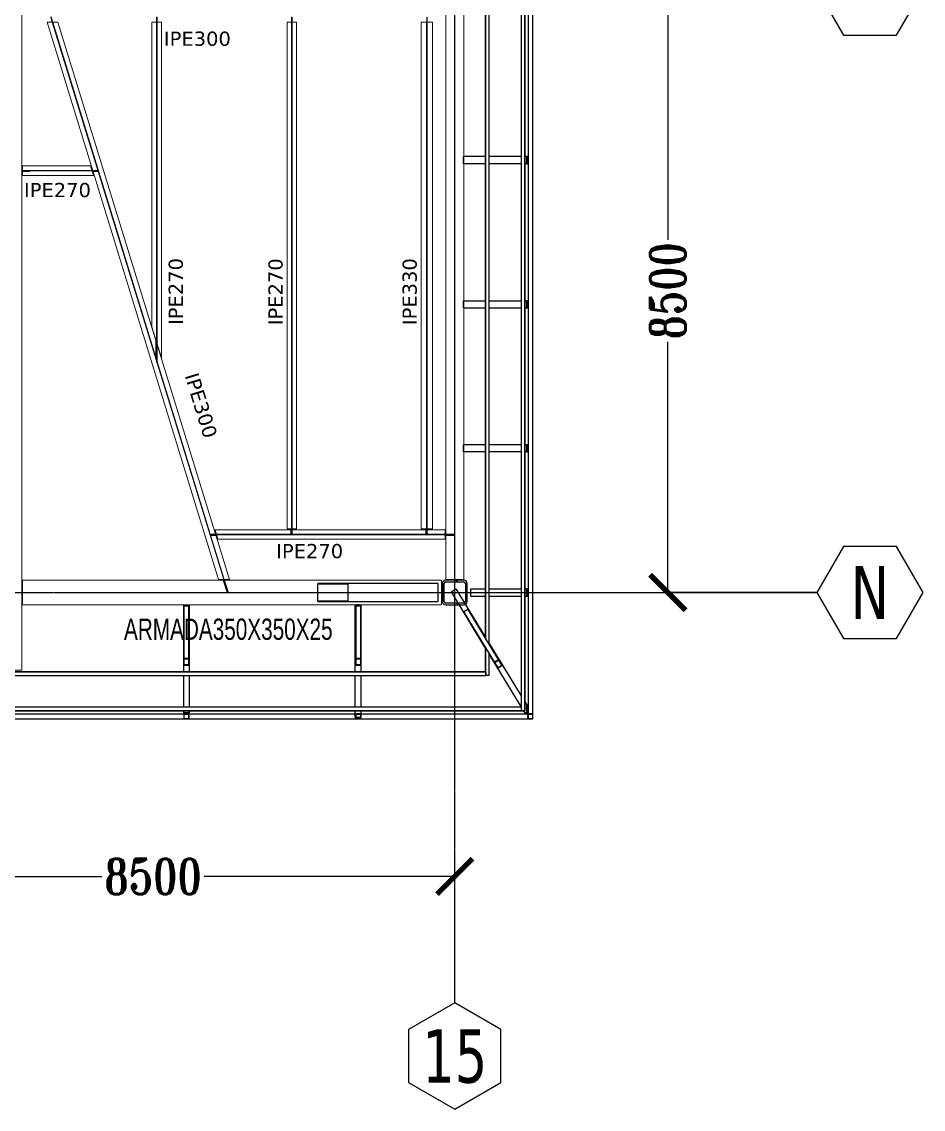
# Model space of a CAD drawing. Header units: millimetres. Extents: x -6598 to 74598, y -11659 to 33736.
# Drawn here: x 61901 to 74598, y -7280 to 8041 of the extents above; entities that cross this region are included whole.
import ezdxf
from ezdxf.enums import TextEntityAlignment as Align

# ---------------------------------------------------------------- set-up
doc = ezdxf.new("R2010")
doc.units = ezdxf.units.MM
doc.header["$LTSCALE"] = 0.95
doc.linetypes.add('DXK_LINE_DOT3', pattern=[5.9187, 2.979, -0.9799, 0.9799, -0.9799])
for name, color, linetype, lineweight in [('0-1', 7, 'Continuous', 5), ('E_B_PLACA-1', 10, 'Continuous', 25), ('E_B_PLACA-2', 254, 'Continuous', 25), ('E_COLUMNAS-1', 254, 'Continuous', 25), ('E_COLUMNAS-2', 1, 'Continuous', 9), ('E_COLUMNAS-3', 1, 'Continuous', 35), ('E_COLUMNAS-4', 1, 'Continuous', 25), ('E_TEXTO', 3, 'Continuous', 9), ('E_VIGAS', 5, 'Continuous', 9), ('E_VIGAS-1', 5, 'Continuous', 25), ('E_VIGAS-2', 10, 'Continuous', 25), ('E_VIGAS-3', 5, 'Continuous', 25), ('HCB-VIGAS', 4, 'Continuous', 15), ('HCB_ALMA', 255, 'Continuous', 5), ('S-COLS-HDLN-1', 52, 'Continuous', 9)]:
    doc.layers.add(name, color=color, linetype=linetype, lineweight=lineweight)
for name, color, linetype in [('COTAS', 8, 'Continuous'), ('HCB-EJES', 1, 'Continuous'), ('HCB-ROTULOS', 2, 'Continuous')]:
    doc.layers.add(name, color=color, linetype=linetype)
doc.styles.add('Arial Narrow', font='', dxfattribs={"width": 0.85, "height": 0.3})
doc.styles.add('ROMANT', font='romant.shx', dxfattribs={"width": 0.8})
doc.styles.add('VERDANA', font='verdana.ttf')
doc.styles.get('Arial Narrow').set_extended_font_data('Arial Narrow')
doc.dimstyles.new('1.125', dxfattribs={"dimscale": 0, "dimtxt": 500, "dimasz": 500, "dimexe": 4, "dimexo": 4, "dimgap": 15, "dimtad": 0, "dimdec": 0, "dimzin": 4, "dimdsep": 46, "dimtxsty": 'ROMANT', "dimblk": 'ARCHTICK', "dimcen": -10, "dimclrd": 256, "dimclrt": 3, "dimadec": 0, "dimazin": 0, "dimtfac": 1, "dimtdec": 0, "dimtix": 1, "dimtmove": 0, "dimatfit": 0, "dimldrblk": 'OBLIQUE', "dimfxl": 0.05, "dimtolj": 1, "dimtzin": 0, "dimarcsym": 0})

# ---------------------------------------------------------------- blocks, each defined once
blk = doc.blocks.new('EST_SFM_VIGA-METALICA-SECCION-C - EST_SFM_VIGA-METALICA-UPN100-1529792-_58_00m_N_E_-NIVEL-15 DOC')
at = {"layer": 'E_VIGAS-2'}
for p, q in [((13.831, 0.032), (-13.129, 0.032)), ((14.268, 0.032), (13.965, 0.032)), ((14.269, 0.032), (14.269, -0.018)), ((-13.047, -0.018), (13.749, -0.018)), ((13.882, -0.018), (14.269, -0.018))]:
    blk.add_line(p, q, dxfattribs=at)
blk = doc.blocks.new('EST_SFM_VIGA-METALICA-SECCION-C - EST_SFM_VIGA-METALICA-UPN100-1530878-_58_00m_N_E_-NIVEL-15 DOC')
at = {"layer": 'E_VIGAS-2'}
for p, q in [((14.54, 0.018), (-14.294, 0.018)), ((14.54, 0.018), (14.54, -0.032)), ((-14.294, -0.032), (14.54, -0.032))]:
    blk.add_line(p, q, dxfattribs=at)
blk = doc.blocks.new('EST_SFM_VIGA-METALICA-SECCION-C - EST_SFM_VIGA-METALICA-UPN160-1529890-_58_00m_N_E_-NIVEL-15 DOC')
at = {"layer": 'E_VIGAS-1'}
for p, q in [((14.442, 0.018), (-14.49, 0.018)), ((14.506, 0.018), (14.5, 0.018)), ((14.506, 0.018), (14.506, 0.013)), ((-14.485, -0.047), (14.437, -0.047)), ((14.438, -0.047), (14.504, -0.047))]:
    blk.add_line(p, q, dxfattribs=at)
blk = doc.blocks.new('EST_SFM_VIGA-METALICA-SECCION-C - EST_SFM_VIGA-METALICA-UPN100-1527742-_58_00m_N_E_-NIVEL-15 DOC')
at = {"layer": 'E_VIGAS-2'}
for p, q in [((34.044, 0.018), (-34.827, 0.018)), ((34.044, 0.018), (34.044, -0.032)), ((-34.827, -0.032), (34.044, -0.032))]:
    blk.add_line(p, q, dxfattribs=at)
blk = doc.blocks.new('EST_SFM_VIGA-METALICA-SECCION-C - EST_SFM_VIGA-METALICA-UPN100-1527772-_58_00m_N_E_-NIVEL-15 DOC')
at = {"layer": 'E_VIGAS-2'}
for p, q in [((34.942, 0.032), (-34.929, 0.032)), ((34.942, 0.032), (34.942, -0.018)), ((-34.929, -0.018), (34.942, -0.018))]:
    blk.add_line(p, q, dxfattribs=at)
blk = doc.blocks.new('EST_SFM_VIGA-METALICA-SECCION-C - EST_SFM_VIGA-METALICA-UPN160-1579051-_58_00m_N_E_-NIVEL-15 DOC')
at = {"layer": 'E_VIGAS-1'}
for p, q in [((30.107, 0.047), (-30.264, 0.047)), ((30.175, 0.047), (30.109, 0.047)), ((32.521, 0.047), (30.176, 0.047)), ((34.951, 0.047), (32.603, 0.047)), ((34.955, 0.047), (34.952, 0.047)), ((34.955, 0.047), (34.955, -0.016)), ((-30.269, -0.018), (30.113, -0.018)), ((30.171, -0.018), (32.533, -0.018)), ((32.591, -0.018), (34.955, -0.018))]:
    blk.add_line(p, q, dxfattribs=at)
blk = doc.blocks.new('EST_SCM_COLUMNA-METALICA-SECCION-CUADRADA - EST_SCM_COLUMNA-TUBULAR-CUADRADA_PTEØ_70x70 e_3mm-1588092-_58_00m_N_E_-NIVEL-15 DOC')
at = {"layer": 'E_COLUMNAS-1'}
for p, q in [((-0.035, 0.029), (-0.035, -0.029)), ((-0.032, -0.029), (-0.032, 0.029)), ((0.029, 0.035), (-0.029, 0.035)), ((-0.029, 0.032), (0.029, 0.032)), ((0.032, 0.029), (0.032, -0.029)), ((0.035, -0.029), (0.035, 0.029)), ((0.029, -0.032), (-0.029, -0.032)), ((-0.029, -0.035), (0.029, -0.035))]:
    blk.add_line(p, q, dxfattribs=at)
for centre, radius, start, end in [((-0.029, 0.029), 0.006, 90, 180), ((-0.029, 0.029), 0.003, 90, 180), ((0.029, 0.029), 0.006, 360, 90), ((0.029, 0.029), 0.003, 0, 90), ((-0.029, -0.029), 0.006, 180, 270), ((-0.029, -0.029), 0.003, 180, 270), ((0.029, -0.029), 0.006, 270, 360), ((0.029, -0.029), 0.003, 270, 360), ((0.029, -0.029), 0.006, 280, 350), ((0.029, -0.029), 0.003, 300, 330)]:
    blk.add_arc(centre, radius, start, end, dxfattribs=at)
blk = doc.blocks.new('EST_SCM_COLUMNA-METALICA-SECCION-CUADRADA - EST_SCM_COLUMNA-TUBULAR-CUADRADA_PTEØ_70x70 e_3mm-V5-_58_00m_N_E_-NIVEL-15 DOC')
at = {"layer": 'E_COLUMNAS-1'}
for p, q in [((-0.035, 0.029), (-0.035, -0.029)), ((-0.032, -0.029), (-0.032, 0.029)), ((0.029, 0.035), (-0.029, 0.035)), ((-0.029, 0.032), (0.029, 0.032)), ((0.032, 0.029), (0.032, -0.029)), ((0.035, -0.029), (0.035, 0.029)), ((0.029, -0.032), (-0.029, -0.032)), ((-0.029, -0.035), (0.029, -0.035))]:
    blk.add_line(p, q, dxfattribs=at)
for centre, radius, start, end in [((-0.029, 0.029), 0.006, 90, 180), ((-0.029, 0.029), 0.003, 90, 180), ((0.029, 0.029), 0.006, 360, 90), ((0.029, 0.029), 0.003, 0, 90), ((-0.029, -0.029), 0.006, 180, 270), ((-0.029, -0.029), 0.006, 190, 270), ((-0.029, -0.029), 0.003, 180, 270), ((-0.029, -0.029), 0.003, 210, 270), ((0.029, -0.029), 0.006, 270, 360), ((0.029, -0.029), 0.003, 270, 360), ((0.029, -0.029), 0.006, 270, 350), ((0.029, -0.029), 0.003, 270, 330)]:
    blk.add_arc(centre, radius, start, end, dxfattribs=at)
blk = doc.blocks.new('EST_SCM_COLUMNA-METALICA-SECCION-CUADRADA - EST_SCM_COLUMNA-TUBULAR-CUADRADA_PTEØ_70x70 e_3mm-V10-_58_00m_N_E_-NIVEL-15 DOC')
at = {"layer": 'E_COLUMNAS-2'}
h = blk.add_hatch(dxfattribs=at)
h.set_pattern_fill('FP_5', color=256, style=0, pattern_type=2)
h.set_pattern_definition([(315, (-7.522, 138.917), (0.15909903, 0.15909903), [])])
h.paths.add_polyline_path([(-0.029, 0.035), (-0.033, 0.033), (-0.035, 0.029), (-0.031, 0.031)])
h.paths.add_polyline_path([(0.029, 0.035), (0.031, 0.031), (0.035, 0.029), (0.033, 0.033)])
h.paths.add_polyline_path([(0.021, 0.035), (-0.029, 0.035), (-0.029, 0.032), (0.029, 0.032), (0.029, 0.035)])
h.paths.add_polyline_path([(0.035, -0.029), (0.031, -0.031), (0.029, -0.035), (0.033, -0.033)])
h.paths.add_polyline_path([(0.035, 0.029), (0.032, 0.029), (0.032, -0.029), (0.035, -0.029)])
h.paths.add_polyline_path([(-0.035, -0.029), (-0.033, -0.033), (-0.029, -0.035), (-0.031, -0.031)])
h.paths.add_polyline_path([(-0.035, 0.029), (-0.035, -0.029), (-0.032, -0.029), (-0.032, 0.029)])
h.paths.add_polyline_path([(0.021, -0.032), (-0.029, -0.032), (-0.029, -0.035), (0.029, -0.035), (0.029, -0.032)])
at = {"layer": 'E_COLUMNAS-1'}
for p, q in [((-0.035, 0.029), (-0.035, -0.029)), ((-0.032, -0.029), (-0.032, 0.029)), ((0.029, 0.035), (-0.029, 0.035)), ((-0.029, 0.032), (0.029, 0.032)), ((0.032, 0.029), (0.032, -0.029)), ((0.035, -0.029), (0.035, 0.029)), ((0.029, -0.032), (-0.029, -0.032)), ((-0.029, -0.035), (0.029, -0.035))]:
    blk.add_line(p, q, dxfattribs=at)
for centre, radius, start, end in [((-0.029, 0.029), 0.006, 90, 180), ((-0.029, 0.029), 0.003, 90, 180), ((0.029, 0.029), 0.006, 360, 90), ((0.029, 0.029), 0.003, 0, 90), ((-0.029, -0.029), 0.006, 180, 270), ((-0.029, -0.029), 0.003, 180, 270), ((0.029, -0.029), 0.006, 270, 360), ((0.029, -0.029), 0.003, 270, 360)]:
    blk.add_arc(centre, radius, start, end, dxfattribs=at)
blk = doc.blocks.new('DCTIB_CNI_EST_MOD-1A-FAC_0001_rvt-1-_58_00m_N_E_-NIVEL-15 DOC')
at = {"layer": 'E_B_PLACA-1'}
for p, q in [((-5.177, 167.83), (-5.177, 138.995)), ((-5.727, 140.014), (-5.727, 166.81)), ((-5.727, 139.545), (-5.727, 139.881)), ((-74.597, 139.545), (-5.727, 139.545)), ((-5.177, 138.995), (-75.147, 138.995))]:
    blk.add_line(p, q, dxfattribs=at)
at = {"layer": 'E_B_PLACA-2'}
for p, q in [((-5.177, 138.995), (-5.177, 167.83)), ((-5.727, 166.81), (-5.727, 140.014)), ((-5.727, 139.881), (-5.727, 139.545)), ((-5.727, 139.545), (-74.597, 139.545)), ((-75.147, 138.995), (-5.177, 138.995))]:
    blk.add_line(p, q, dxfattribs=at)
at = {"layer": 'E_COLUMNAS-1'}
for centre, radius, start, end in [((-9.971, 138.946), 0.006, 90, 170), ((-9.971, 138.946), 0.006, 90, 170), ((-9.971, 138.946), 0.003, 90, 150), ((-9.971, 138.946), 0.003, 90, 150), ((-9.913, 138.946), 0.006, 10, 90), ((-9.913, 138.946), 0.006, 10, 90), ((-9.913, 138.946), 0.003, 30, 90), ((-9.913, 138.946), 0.003, 30, 90), ((-5.128, 138.946), 0.006, 100, 170), ((-5.128, 138.946), 0.006, 100, 170), ((-5.128, 138.946), 0.003, 120, 150), ((-5.128, 138.946), 0.003, 120, 150)]:
    blk.add_arc(centre, radius, start, end, dxfattribs=at)
at = {"layer": 'E_VIGAS-1'}
for p, q in [((-6.037, 146.704), (-6.037, 146.804)), ((-5.727, 146.804), (-6.037, 146.804)), ((-5.227, 146.804), (-5.677, 146.804)), ((-5.149, 146.804), (-5.177, 146.804)), ((-5.149, 146.804), (-5.149, 146.704)), ((-5.149, 146.704), (-5.149, 146.804)), ((-5.149, 146.804), (-5.148, 146.804)), ((-5.148, 146.804), (-5.148, 146.767)), ((-5.129, 146.804), (-5.148, 146.804)), ((-5.727, 146.704), (-6.037, 146.704)), ((-5.227, 146.704), (-5.677, 146.704)), ((-5.149, 146.704), (-5.177, 146.704)), ((-5.148, 146.704), (-5.149, 146.704)), ((-5.148, 146.757), (-5.143, 146.757)), ((-5.143, 146.757), (-5.148, 146.757)), ((-5.148, 146.757), (-5.143, 146.757)), ((-5.143, 146.752), (-5.148, 146.752)), ((-5.143, 146.752), (-5.148, 146.752)), ((-5.148, 146.752), (-5.143, 146.752)), ((-5.148, 146.742), (-5.148, 146.704)), ((-5.148, 146.704), (-5.129, 146.704)), ((-5.143, 146.757), (-5.129, 146.757)), ((-5.129, 146.752), (-5.143, 146.752)), ((-6.038, 144.674), (-6.038, 144.774)), ((-6.038, 144.774), (-5.727, 144.774)), ((-6.038, 144.674), (-5.727, 144.674)), ((-5.677, 144.774), (-5.227, 144.774)), ((-5.677, 144.674), (-5.227, 144.674)), ((-5.177, 144.774), (-5.149, 144.774)), ((-5.177, 144.674), (-5.149, 144.674)), ((-5.149, 144.774), (-5.149, 144.674)), ((-5.149, 144.774), (-5.148, 144.774)), ((-5.149, 144.674), (-5.149, 144.774)), ((-5.148, 144.674), (-5.149, 144.674)), ((-5.129, 144.774), (-5.148, 144.774)), ((-5.148, 144.774), (-5.148, 144.736)), ((-5.148, 144.726), (-5.143, 144.726)), ((-5.143, 144.726), (-5.148, 144.726)), ((-5.148, 144.726), (-5.143, 144.726)), ((-5.143, 144.721), (-5.148, 144.721)), ((-5.143, 144.721), (-5.148, 144.721)), ((-5.148, 144.721), (-5.143, 144.721)), ((-5.148, 144.711), (-5.148, 144.674)), ((-5.148, 144.674), (-5.129, 144.674)), ((-5.143, 144.726), (-5.129, 144.726)), ((-5.129, 144.721), (-5.143, 144.721)), ((-6.037, 142.643), (-6.037, 142.743)), ((-5.727, 142.743), (-6.037, 142.743)), ((-5.227, 142.743), (-5.677, 142.743)), ((-5.149, 142.743), (-5.177, 142.743)), ((-5.149, 142.743), (-5.149, 142.643)), ((-5.149, 142.643), (-5.149, 142.743)), ((-5.149, 142.743), (-5.148, 142.743)), ((-5.148, 142.743), (-5.148, 142.706)), ((-5.129, 142.743), (-5.148, 142.743)), ((-5.148, 142.696), (-5.143, 142.696)), ((-5.143, 142.696), (-5.148, 142.696)), ((-5.148, 142.696), (-5.143, 142.696)), ((-5.143, 142.69), (-5.148, 142.69)), ((-5.143, 142.69), (-5.148, 142.69)), ((-5.148, 142.69), (-5.143, 142.69)), ((-5.148, 142.68), (-5.148, 142.643)), ((-5.143, 142.696), (-5.129, 142.696)), ((-5.129, 142.69), (-5.143, 142.69)), ((-5.727, 142.643), (-6.037, 142.643)), ((-5.227, 142.643), (-5.677, 142.643)), ((-5.149, 142.643), (-5.177, 142.643)), ((-5.148, 142.643), (-5.149, 142.643)), ((-5.148, 142.643), (-5.129, 142.643)), ((-6.215, 140.67), (-6.145, 140.712)), ((-6.215, 140.67), (-5.727, 139.869)), ((-6.145, 140.712), (-5.727, 140.027)), ((-5.934, 140.612), (-5.934, 140.712)), ((-5.934, 140.712), (-5.727, 140.712)), ((-5.677, 140.712), (-5.227, 140.712)), ((-5.177, 140.712), (-5.149, 140.712)), ((-5.149, 140.712), (-5.149, 140.612)), ((-5.149, 140.712), (-5.148, 140.712)), ((-5.149, 140.612), (-5.149, 140.712)), ((-5.129, 140.712), (-5.148, 140.712)), ((-5.148, 140.712), (-5.148, 140.675)), ((-5.148, 140.665), (-5.143, 140.665)), ((-5.143, 140.665), (-5.148, 140.665)), ((-5.148, 140.665), (-5.143, 140.665)), ((-5.143, 140.66), (-5.148, 140.66)), ((-5.143, 140.66), (-5.148, 140.66)), ((-5.148, 140.66), (-5.143, 140.66)), ((-5.143, 140.665), (-5.129, 140.665)), ((-5.129, 140.66), (-5.143, 140.66)), ((-5.934, 140.612), (-5.727, 140.612)), ((-5.677, 140.612), (-5.227, 140.612)), ((-5.177, 140.612), (-5.149, 140.612)), ((-5.148, 140.612), (-5.149, 140.612)), ((-5.148, 140.65), (-5.148, 140.612)), ((-5.148, 140.612), (-5.129, 140.612)), ((-9.983, 140.487), (-9.901, 140.487)), ((-9.983, 140.487), (-9.983, 139.545)), ((-9.977, 140.468), (-9.977, 139.727)), ((-9.91, 140.472), (-9.974, 140.472)), ((-9.907, 139.727), (-9.907, 140.468)), ((-9.901, 140.487), (-9.901, 139.545)), ((-7.563, 140.488), (-7.535, 140.488)), ((-7.563, 140.487), (-7.481, 140.487)), ((-7.563, 139.545), (-7.563, 140.487)), ((-7.557, 140.464), (-7.557, 139.727)), ((-7.49, 140.468), (-7.554, 140.468)), ((-7.525, 140.488), (-7.525, 140.487)), ((-7.519, 140.488), (-7.525, 140.488)), ((-7.52, 140.487), (-7.52, 140.488)), ((-7.509, 140.488), (-7.481, 140.488)), ((-7.487, 139.727), (-7.487, 140.464)), ((-7.481, 139.545), (-7.481, 140.487)), ((-6.034, 140.384), (-5.602, 139.675)), ((-5.979, 140.423), (-6.033, 140.389)), ((-5.542, 139.711), (-5.974, 140.421)), ((-5.677, 139.944), (-5.227, 139.206)), ((-5.677, 139.787), (-5.227, 139.048)), ((-9.977, 139.727), (-9.977, 139.645)), ((-9.976, 139.731), (-9.976, 139.727)), ((-9.976, 139.645), (-9.976, 139.727)), ((-9.976, 139.652), (-9.976, 139.645)), ((-9.91, 139.731), (-9.974, 139.731)), ((-9.974, 139.729), (-9.91, 139.729)), ((-9.91, 139.643), (-9.974, 139.643)), ((-9.974, 139.641), (-9.91, 139.641)), ((-9.909, 139.727), (-9.909, 139.731)), ((-9.909, 139.727), (-9.909, 139.645)), ((-9.909, 139.645), (-9.909, 139.652)), ((-9.907, 139.645), (-9.907, 139.727)), ((-7.557, 139.727), (-7.557, 139.645)), ((-7.556, 139.731), (-7.556, 139.727)), ((-7.556, 139.645), (-7.556, 139.727)), ((-7.556, 139.652), (-7.556, 139.645)), ((-7.49, 139.731), (-7.554, 139.731)), ((-7.554, 139.729), (-7.49, 139.729)), ((-7.49, 139.643), (-7.554, 139.643)), ((-7.554, 139.641), (-7.49, 139.641)), ((-7.489, 139.727), (-7.489, 139.731)), ((-7.489, 139.727), (-7.489, 139.645)), ((-7.489, 139.645), (-7.489, 139.652)), ((-7.487, 139.645), (-7.487, 139.727)), ((-5.602, 139.679), (-5.6, 139.676)), ((-5.602, 139.675), (-5.556, 139.601)), ((-5.547, 139.713), (-5.601, 139.68)), ((-5.6, 139.678), (-5.545, 139.712)), ((-5.555, 139.602), (-5.6, 139.676)), ((-5.56, 139.609), (-5.555, 139.602)), ((-5.498, 139.634), (-5.553, 139.601)), ((-5.552, 139.599), (-5.497, 139.632)), ((-5.543, 139.711), (-5.545, 139.714)), ((-5.543, 139.711), (-5.498, 139.637)), ((-5.497, 139.637), (-5.542, 139.711)), ((-5.498, 139.637), (-5.502, 139.644)), ((-9.983, 139.495), (-9.983, 139.045)), ((-9.901, 139.495), (-9.901, 139.045)), ((-7.563, 139.045), (-7.563, 139.495)), ((-7.481, 139.045), (-7.481, 139.495)), ((-5.177, 139.124), (-5.149, 139.078)), ((-9.983, 138.995), (-9.983, 138.967)), ((-9.901, 138.995), (-9.901, 138.967)), ((-7.563, 138.9), (-7.563, 138.995)), ((-7.481, 138.9), (-7.481, 138.995)), ((-5.194, 138.995), (-5.177, 138.967)), ((-5.149, 138.967), (-5.149, 139.078)), ((-5.148, 139.076), (-5.148, 139.023)), ((-5.129, 139.033), (-5.148, 139.065)), ((-5.148, 138.972), (-5.148, 138.966)), ((-5.148, 138.966), (-5.148, 138.972)), ((-5.146, 138.999), (-5.143, 138.994)), ((-5.143, 138.984), (-5.146, 138.99)), ((-9.901, 138.967), (-9.983, 138.967)), ((-9.983, 138.967), (-9.901, 138.967)), ((-9.983, 138.966), (-9.983, 138.967)), ((-9.955, 138.966), (-9.983, 138.966)), ((-9.945, 138.961), (-9.945, 138.966)), ((-9.945, 138.952), (-9.945, 138.961)), ((-9.945, 138.947), (-9.945, 138.949)), ((-9.94, 138.966), (-9.94, 138.961)), ((-9.94, 138.961), (-9.94, 138.952)), ((-9.94, 138.949), (-9.94, 138.947)), ((-9.901, 138.966), (-9.929, 138.966)), ((-9.901, 138.967), (-9.901, 138.966)), ((-7.557, 138.9), (-7.563, 138.9)), ((-7.49, 138.9), (-7.554, 138.9)), ((-7.481, 138.9), (-7.487, 138.9)), ((-5.149, 138.967), (-5.177, 138.967)), ((-5.177, 138.967), (-5.149, 138.967)), ((-5.148, 138.966), (-5.177, 138.966)), ((-5.17, 138.966), (-5.158, 138.947)), ((-5.153, 138.95), (-5.153, 138.952)), ((-5.152, 138.955), (-5.151, 138.957)), ((-5.15, 138.959), (-5.149, 138.961))]:
    blk.add_line(p, q, dxfattribs=at)
at = {"layer": 'E_VIGAS-1', "flags": 128}
for points in [[(-9.974, 140.472), (-9.975, 140.471), (-9.975, 140.471), (-9.976, 140.471), (-9.976, 140.47), (-9.977, 140.469), (-9.977, 140.469), (-9.977, 140.468)], [(-9.907, 140.468), (-9.907, 140.469), (-9.907, 140.469), (-9.908, 140.47), (-9.908, 140.471), (-9.909, 140.471), (-9.909, 140.471), (-9.91, 140.472)], [(-7.554, 140.468), (-7.555, 140.467), (-7.555, 140.467), (-7.556, 140.467), (-7.556, 140.466), (-7.557, 140.465), (-7.557, 140.465), (-7.557, 140.464)], [(-7.487, 140.464), (-7.487, 140.465), (-7.487, 140.465), (-7.488, 140.466), (-7.488, 140.467), (-7.489, 140.467), (-7.489, 140.467), (-7.49, 140.468)], [(-6.034, 140.384), (-6.034, 140.385), (-6.034, 140.386), (-6.034, 140.387), (-6.034, 140.388), (-6.034, 140.388), (-6.034, 140.389), (-6.033, 140.389)], [(-5.979, 140.423), (-5.978, 140.423), (-5.977, 140.423), (-5.977, 140.423), (-5.976, 140.423), (-5.975, 140.422), (-5.974, 140.422), (-5.974, 140.421)], [(-9.974, 139.731), (-9.975, 139.731), (-9.975, 139.731), (-9.976, 139.73), (-9.976, 139.73), (-9.977, 139.729), (-9.977, 139.728), (-9.977, 139.727)], [(-9.977, 139.645), (-9.977, 139.644), (-9.977, 139.643), (-9.976, 139.642), (-9.976, 139.641), (-9.975, 139.641), (-9.975, 139.641), (-9.974, 139.641)], [(-9.976, 139.727), (-9.976, 139.728), (-9.975, 139.728), (-9.975, 139.728), (-9.975, 139.729), (-9.975, 139.729), (-9.974, 139.729), (-9.974, 139.729)], [(-9.974, 139.643), (-9.974, 139.643), (-9.975, 139.643), (-9.975, 139.643), (-9.975, 139.643), (-9.975, 139.644), (-9.976, 139.644), (-9.976, 139.645)], [(-9.907, 139.727), (-9.907, 139.728), (-9.907, 139.729), (-9.908, 139.73), (-9.908, 139.73), (-9.909, 139.731), (-9.909, 139.731), (-9.91, 139.731)], [(-9.91, 139.729), (-9.91, 139.729), (-9.909, 139.729), (-9.909, 139.729), (-9.909, 139.728), (-9.909, 139.728), (-9.909, 139.728), (-9.909, 139.727)], [(-9.91, 139.641), (-9.909, 139.641), (-9.909, 139.641), (-9.908, 139.641), (-9.908, 139.642), (-9.907, 139.643), (-9.907, 139.644), (-9.907, 139.645)], [(-9.909, 139.645), (-9.909, 139.644), (-9.909, 139.644), (-9.909, 139.643), (-9.909, 139.643), (-9.909, 139.643), (-9.91, 139.643), (-9.91, 139.643)], [(-7.554, 139.731), (-7.555, 139.731), (-7.555, 139.731), (-7.556, 139.73), (-7.556, 139.73), (-7.557, 139.729), (-7.557, 139.728), (-7.557, 139.727)], [(-7.557, 139.645), (-7.557, 139.644), (-7.557, 139.643), (-7.556, 139.642), (-7.556, 139.641), (-7.555, 139.641), (-7.555, 139.641), (-7.554, 139.641)], [(-7.556, 139.727), (-7.556, 139.728), (-7.555, 139.728), (-7.555, 139.728), (-7.555, 139.729), (-7.555, 139.729), (-7.554, 139.729), (-7.554, 139.729)], [(-7.554, 139.643), (-7.554, 139.643), (-7.555, 139.643), (-7.555, 139.643), (-7.555, 139.643), (-7.555, 139.644), (-7.556, 139.644), (-7.556, 139.645)], [(-7.487, 139.727), (-7.487, 139.728), (-7.487, 139.729), (-7.488, 139.73), (-7.488, 139.73), (-7.489, 139.731), (-7.489, 139.731), (-7.49, 139.731)], [(-7.49, 139.729), (-7.49, 139.729), (-7.489, 139.729), (-7.489, 139.729), (-7.489, 139.728), (-7.489, 139.728), (-7.489, 139.728), (-7.489, 139.727)], [(-7.49, 139.641), (-7.489, 139.641), (-7.489, 139.641), (-7.488, 139.641), (-7.488, 139.642), (-7.487, 139.643), (-7.487, 139.644), (-7.487, 139.645)], [(-7.489, 139.645), (-7.489, 139.644), (-7.489, 139.644), (-7.489, 139.643), (-7.489, 139.643), (-7.489, 139.643), (-7.49, 139.643), (-7.49, 139.643)], [(-5.601, 139.68), (-5.602, 139.68), (-5.602, 139.679), (-5.602, 139.678), (-5.602, 139.678), (-5.602, 139.677), (-5.602, 139.676), (-5.602, 139.675)], [(-5.6, 139.676), (-5.601, 139.676), (-5.601, 139.677), (-5.601, 139.677), (-5.601, 139.678), (-5.601, 139.678), (-5.6, 139.678), (-5.6, 139.678)], [(-5.556, 139.601), (-5.556, 139.6), (-5.555, 139.6), (-5.555, 139.599), (-5.554, 139.599), (-5.553, 139.599), (-5.552, 139.599), (-5.552, 139.599)], [(-5.553, 139.601), (-5.553, 139.601), (-5.553, 139.601), (-5.554, 139.601), (-5.554, 139.601), (-5.554, 139.601), (-5.555, 139.601), (-5.555, 139.601), (-5.555, 139.602)], [(-5.542, 139.711), (-5.542, 139.712), (-5.543, 139.713), (-5.544, 139.713), (-5.544, 139.714), (-5.545, 139.714), (-5.546, 139.714), (-5.547, 139.713)], [(-5.545, 139.712), (-5.545, 139.712), (-5.545, 139.712), (-5.544, 139.712), (-5.544, 139.712), (-5.544, 139.711), (-5.543, 139.711), (-5.543, 139.711)], [(-5.498, 139.637), (-5.498, 139.636), (-5.498, 139.636), (-5.498, 139.635), (-5.498, 139.635), (-5.498, 139.635), (-5.498, 139.634), (-5.498, 139.634)], [(-5.497, 139.632), (-5.497, 139.633), (-5.496, 139.633), (-5.496, 139.634), (-5.496, 139.635), (-5.496, 139.636), (-5.496, 139.636), (-5.497, 139.637)], [(-5.154, 138.947), (-5.153, 138.951), (-5.152, 138.956), (-5.149, 138.96), (-5.146, 138.964), (-5.142, 138.968), (-5.138, 138.97), (-5.136, 138.97)], [(-5.149, 139.078), (-5.149, 139.077), (-5.148, 139.076)], [(-5.143, 138.994), (-5.138, 138.987), (-5.133, 138.978), (-5.129, 138.971)], [(-5.129, 138.961), (-5.133, 138.968), (-5.138, 138.977), (-5.143, 138.984)], [(-5.177, 138.966), (-5.177, 138.967), (-5.177, 138.967)]]:
    blk.add_lwpolyline(points, dxfattribs=at)
at = {"layer": 'E_VIGAS-1'}
for centre, start_param, end_param in [((-7.535, 140.488), 0, 1.570796), ((-7.535, 140.487), 4.974188, 5.497787), ((-7.535, 140.487), 5.759587, 6.283185), ((-7.509, 140.488), 1.570796, 3.141593), ((-7.509, 140.487), 3.141593, 3.665191), ((-7.509, 140.487), 3.926991, 4.45059)]:
    blk.add_ellipse(centre, major_axis=(0.0107, 0), ratio=0.003149, start_param=start_param, end_param=end_param, dxfattribs=at)
for points, knots in [([(-5.148, 146.767), (-5.148, 146.766), (-5.148, 146.765), (-5.147, 146.762), (-5.147, 146.76), (-5.146, 146.759), (-5.145, 146.757), (-5.143, 146.757), (-5.143, 146.757)], [0, 0, 0, 0, 0.142857, 0.285714, 0.428571, 0.571429, 0.785714, 1, 1, 1, 1]), ([(-5.143, 146.752), (-5.143, 146.752), (-5.144, 146.751), (-5.145, 146.751), (-5.146, 146.75), (-5.147, 146.748), (-5.147, 146.747), (-5.147, 146.746), (-5.148, 146.744), (-5.148, 146.743), (-5.148, 146.742)], [0, 0, 0, 0, 0.142857, 0.285714, 0.428571, 0.571429, 0.678571, 0.732143, 0.785714, 1, 1, 1, 1]), ([(-5.148, 144.736), (-5.148, 144.735), (-5.148, 144.734), (-5.147, 144.732), (-5.147, 144.73), (-5.146, 144.728), (-5.145, 144.727), (-5.143, 144.726), (-5.143, 144.726)], [0, 0, 0, 0, 0.142857, 0.285714, 0.428571, 0.571429, 0.785714, 1, 1, 1, 1]), ([(-5.143, 144.721), (-5.143, 144.721), (-5.144, 144.721), (-5.145, 144.72), (-5.146, 144.719), (-5.147, 144.718), (-5.147, 144.716), (-5.147, 144.715), (-5.148, 144.714), (-5.148, 144.712), (-5.148, 144.711)], [0, 0, 0, 0, 0.142857, 0.285714, 0.428571, 0.571429, 0.678571, 0.732143, 0.785714, 1, 1, 1, 1]), ([(-5.148, 142.706), (-5.148, 142.705), (-5.148, 142.703), (-5.147, 142.701), (-5.147, 142.699), (-5.146, 142.697), (-5.145, 142.696), (-5.143, 142.696), (-5.143, 142.696)], [0, 0, 0, 0, 0.142857, 0.285714, 0.428571, 0.571429, 0.785714, 1, 1, 1, 1]), ([(-5.143, 142.69), (-5.143, 142.69), (-5.144, 142.69), (-5.145, 142.69), (-5.146, 142.688), (-5.147, 142.687), (-5.147, 142.686), (-5.147, 142.685), (-5.148, 142.683), (-5.148, 142.682), (-5.148, 142.68)], [0, 0, 0, 0, 0.142857, 0.285714, 0.428571, 0.571429, 0.678571, 0.732143, 0.785714, 1, 1, 1, 1]), ([(-5.148, 140.675), (-5.148, 140.674), (-5.148, 140.673), (-5.147, 140.67), (-5.147, 140.669), (-5.146, 140.667), (-5.145, 140.665), (-5.143, 140.665), (-5.143, 140.665)], [0, 0, 0, 0, 0.142857, 0.285714, 0.428571, 0.571429, 0.785714, 1, 1, 1, 1]), ([(-5.143, 140.66), (-5.143, 140.66), (-5.144, 140.66), (-5.145, 140.659), (-5.146, 140.658), (-5.147, 140.656), (-5.147, 140.655), (-5.147, 140.654), (-5.148, 140.652), (-5.148, 140.651), (-5.148, 140.65)], [0, 0, 0, 0, 0.142857, 0.285714, 0.428571, 0.571429, 0.678571, 0.732143, 0.785714, 1, 1, 1, 1]), ([(-5.148, 139.023), (-5.148, 139.021), (-5.148, 139.018), (-5.148, 139.014), (-5.147, 139.009), (-5.147, 139.004), (-5.145, 138.998), (-5.143, 138.995), (-5.143, 138.994)], [0, 0, 0, 0, 0.142857, 0.285714, 0.428571, 0.571429, 0.857143, 1, 1, 1, 1]), ([(-5.143, 138.984), (-5.143, 138.985), (-5.144, 138.986), (-5.144, 138.986), (-5.145, 138.987), (-5.145, 138.987), (-5.145, 138.987), (-5.146, 138.987), (-5.146, 138.987), (-5.146, 138.987), (-5.146, 138.986), (-5.147, 138.986), (-5.147, 138.985), (-5.147, 138.985), (-5.147, 138.985), (-5.147, 138.985), (-5.147, 138.985), (-5.147, 138.984), (-5.147, 138.984), (-5.147, 138.983), (-5.147, 138.982), (-5.147, 138.982), (-5.147, 138.982), (-5.147, 138.982), (-5.148, 138.982), (-5.148, 138.981), (-5.148, 138.98), (-5.148, 138.98), (-5.148, 138.979), (-5.148, 138.978), (-5.148, 138.977), (-5.148, 138.975), (-5.148, 138.973), (-5.148, 138.972)], [0, 0, 0, 0, 0.071429, 0.142857, 0.160714, 0.178571, 0.214286, 0.25, 0.285714, 0.321429, 0.357143, 0.392857, 0.410714, 0.419643, 0.428571, 0.4375, 0.446429, 0.464286, 0.5, 0.535714, 0.553571, 0.5625, 0.571429, 0.580357, 0.589286, 0.607143, 0.642857, 0.678571, 0.714286, 0.75, 0.785714, 0.857143, 1, 1, 1, 1]), ([(-5.148, 138.972), (-5.148, 138.973), (-5.148, 138.975), (-5.148, 138.977), (-5.148, 138.978), (-5.148, 138.979), (-5.148, 138.98), (-5.148, 138.98), (-5.148, 138.981), (-5.148, 138.982), (-5.147, 138.982), (-5.147, 138.982), (-5.147, 138.982)], [0, 0, 0, 0, 0.1428571, 0.2142857, 0.25, 0.2857143, 0.3214286, 0.3571429, 0.3928571, 0.4107143, 0.4196429, 0.4285714, 0.4285714, 0.4285714, 0.4285714]), ([(-5.146, 138.987), (-5.146, 138.987), (-5.146, 138.987), (-5.145, 138.987), (-5.145, 138.987), (-5.145, 138.987), (-5.144, 138.986), (-5.144, 138.986), (-5.143, 138.985), (-5.143, 138.984)], [0.7142857, 0.7142857, 0.7142857, 0.7142857, 0.75, 0.7857143, 0.8214286, 0.8392857, 0.8571429, 0.9285714, 1, 1, 1, 1]), ([(-9.945, 138.961), (-9.945, 138.962), (-9.945, 138.963), (-9.947, 138.965), (-9.948, 138.965), (-9.95, 138.966), (-9.951, 138.966), (-9.952, 138.966), (-9.954, 138.966), (-9.955, 138.966)], [0, 0, 0, 0, 0.285714, 0.428571, 0.571429, 0.678571, 0.732143, 0.785714, 1, 1, 1, 1]), ([(-9.955, 138.966), (-9.954, 138.966), (-9.953, 138.966), (-9.95, 138.966), (-9.948, 138.965), (-9.946, 138.964), (-9.945, 138.963), (-9.945, 138.962), (-9.945, 138.961)], [0, 0, 0, 0, 0.142857, 0.285714, 0.428571, 0.571429, 0.785714, 1, 1, 1, 1]), ([(-9.94, 138.961), (-9.94, 138.962), (-9.939, 138.963), (-9.938, 138.965), (-9.936, 138.965), (-9.935, 138.966), (-9.934, 138.966), (-9.932, 138.966), (-9.93, 138.966), (-9.929, 138.966)], [0, 0, 0, 0, 0.285714, 0.428571, 0.571429, 0.678571, 0.732143, 0.785714, 1, 1, 1, 1]), ([(-9.929, 138.966), (-9.93, 138.966), (-9.931, 138.966), (-9.934, 138.966), (-9.936, 138.965), (-9.938, 138.964), (-9.939, 138.963), (-9.94, 138.962), (-9.94, 138.961)], [0, 0, 0, 0, 0.142857, 0.285714, 0.428571, 0.571429, 0.785714, 1, 1, 1, 1])]:
    blk.add_open_spline(points, degree=3, knots=knots, dxfattribs=at)
for points in [[(-5.147, 139.009), (-5.147, 139.012), (-5.148, 139.016), (-5.148, 139.021), (-5.148, 139.023)], [(-5.143, 138.994), (-5.144, 138.996), (-5.145, 138.999), (-5.146, 139.001)], [(-5.149, 138.967), (-5.149, 138.967), (-5.149, 138.967), (-5.148, 138.966), (-5.148, 138.966)]]:
    blk.add_open_spline(points, degree=3, dxfattribs=at)
at = {"layer": 'E_COLUMNAS-1', "rotation": 180}
for name, p in [('EST_SCM_COLUMNA-METALICA-SECCION-CUADRADA - EST_SCM_COLUMNA-TUBULAR-CUADRADA_PTEØ_70x70 e_3mm-V5-_58_00m_N_E_-NIVEL-15 DOC', (-9.942, 138.917)), ('EST_SCM_COLUMNA-METALICA-SECCION-CUADRADA - EST_SCM_COLUMNA-TUBULAR-CUADRADA_PTEØ_70x70 e_3mm-V10-_58_00m_N_E_-NIVEL-15 DOC', (-7.522, 138.917)), ('EST_SCM_COLUMNA-METALICA-SECCION-CUADRADA - EST_SCM_COLUMNA-TUBULAR-CUADRADA_PTEØ_70x70 e_3mm-1588092-_58_00m_N_E_-NIVEL-15 DOC', (-5.099, 138.917))]:
    blk.add_blockref(name, p, dxfattribs=at)
at = {"layer": 'E_VIGAS-1'}
for name, p, rotation in [('EST_SFM_VIGA-METALICA-SECCION-C - EST_SFM_VIGA-METALICA-UPN100-1530878-_58_00m_N_E_-NIVEL-15 DOC', (-5.195, 153.535), 270), ('EST_SFM_VIGA-METALICA-SECCION-C - EST_SFM_VIGA-METALICA-UPN160-1529890-_58_00m_N_E_-NIVEL-15 DOC', (-5.082, 153.388), 269.9999999999999), ('EST_SFM_VIGA-METALICA-SECCION-C - EST_SFM_VIGA-METALICA-UPN100-1529792-_58_00m_N_E_-NIVEL-15 DOC', (-5.709, 153.763), 270.0000000000001)]:
    blk.add_blockref(name, p, dxfattribs=dict(at, rotation=rotation))
for name, p in [('EST_SFM_VIGA-METALICA-SECCION-C - EST_SFM_VIGA-METALICA-UPN100-1527742-_58_00m_N_E_-NIVEL-15 DOC', (-39.77, 139.527)), ('EST_SFM_VIGA-METALICA-SECCION-C - EST_SFM_VIGA-METALICA-UPN100-1527772-_58_00m_N_E_-NIVEL-15 DOC', (-40.169, 139.013)), ('EST_SFM_VIGA-METALICA-SECCION-C - EST_SFM_VIGA-METALICA-UPN160-1579051-_58_00m_N_E_-NIVEL-15 DOC', (-40.084, 138.9))]:
    blk.add_blockref(name, p, dxfattribs=at)
blk = doc.blocks.new('EST_SCM_COLUMNA-METALICA-SECCION-CUADRADA - EST_SCM_COLUMNA-TUBULAR-CUADRADA_ARMADA_350X350X25-2301505-_58_00m_N_E_-NIVEL-15 DOC')
at = {"layer": 'S-COLS-HDLN-1'}
h = blk.add_hatch(dxfattribs=at)
h.set_pattern_fill('FP_7', color=256, style=0, pattern_type=2)
h.set_pattern_definition([(135, (6.162, -140.662), (-0.15909903, -0.15909903), [])])
h.paths.add_polyline_path([(-0.125, -0.175), (0.125, -0.175), (0.144, -0.171), (0.16, -0.16), (0.171, -0.144), (0.175, -0.125), (0.175, 0.125), (0.171, 0.144), (0.16, 0.16), (0.144, 0.171), (0.125, 0.175), (-0.125, 0.175), (-0.144, 0.171), (-0.16, 0.16), (-0.171, 0.144), (-0.175, 0.125), (-0.175, -0.125), (-0.171, -0.144), (-0.16, -0.16), (-0.144, -0.171)])
h.paths.add_polyline_path([(0.035, -0.15), (-0.125, -0.15), (-0.138, -0.147), (-0.147, -0.138), (-0.15, -0.125), (-0.15, 0.125), (-0.147, 0.137), (-0.138, 0.147), (-0.125, 0.15), (0.125, 0.15), (0.137, 0.147), (0.147, 0.137), (0.15, 0.125), (0.15, -0.125), (0.146, -0.138), (0.137, -0.147), (0.125, -0.15)])
at = {"layer": 'E_COLUMNAS-4'}
for p, q in [((0.125, 0.175), (-0.125, 0.175)), ((-0.175, 0.125), (-0.175, -0.125)), ((-0.15, -0.125), (-0.15, 0.125)), ((-0.125, 0.15), (0.125, 0.15)), ((0.15, 0.125), (0.15, -0.125)), ((0.175, -0.125), (0.175, 0.125)), ((0.125, -0.15), (-0.125, -0.15)), ((-0.125, -0.175), (0.125, -0.175))]:
    blk.add_line(p, q, dxfattribs=at)
for centre, radius, start, end in [((-0.125, 0.125), 0.05, 90, 180), ((0.125, 0.125), 0.05, 360, 90), ((-0.125, 0.125), 0.025, 90, 180), ((0.125, 0.125), 0.025, 0, 90), ((-0.125, -0.125), 0.05, 180, 270), ((-0.125, -0.125), 0.025, 180, 270), ((0.125, -0.125), 0.025, 270, 0), ((0.125, -0.125), 0.05, 270, 360)]:
    blk.add_arc(centre, radius, start, end, dxfattribs=at)
blk = doc.blocks.new('_ArchTick')
at = {"color": 0, "linetype": 'ByBlock', "const_width": 0.15}
blk.add_lwpolyline([(-0.5, -0.5), (0.5, 0.5)], dxfattribs=at)
blk = doc.blocks.new('*D61')
at = {"layer": 'COTAS', "color": 0, "lineweight": -2, "transparency": 16777216}
for p, q in [((73094, 8500), (70996, 8500)), ((73094, 0), (70996, 0))]:
    blk.add_line(p, q, dxfattribs=at)
at = {"layer": 'COTAS', "lineweight": -2, "transparency": 16777216}
for p, q in [((71000, 8500), (71000, 4970)), ((71000, 0), (71000, 3530))]:
    blk.add_line(p, q, dxfattribs=at)
at = {"layer": 'Defpoints', "color": 0, "transparency": 16777216}
for p in [(71000, 8500), (73098, 8500), (73098, 0)]:
    blk.add_point(p, dxfattribs=at)
at = {"layer": 'COTAS', "lineweight": -2, "transparency": 16777216, "xscale": 500, "yscale": 500, "zscale": 500}
for p, rotation in [((71000, 8500), 90), ((71000, 0), 270)]:
    blk.add_blockref('_ArchTick', p, dxfattribs=dict(at, rotation=rotation))
at = {"layer": 'COTAS', "color": 3, "transparency": 16777216, "insert": (71000, 4250), "char_height": 500, "attachment_point": 5, "rotation": 90, "style": 'ROMANT'}
blk.add_mtext('\\A1;8500', dxfattribs=at)
blk = doc.blocks.new('_Oblique')
at = {"color": 0, "linetype": 'ByBlock', "lineweight": -2}
blk.add_line((-0.5, -0.5), (0.5, 0.5), dxfattribs=at)
blk = doc.blocks.new('*D65')
at = {"layer": 'COTAS', "color": 0, "lineweight": -2, "transparency": 16777216}
for p, q in [((59500, -5776), (59500, -3996)), ((68000, -5776), (68000, -3996))]:
    blk.add_line(p, q, dxfattribs=at)
at = {"layer": 'COTAS', "lineweight": -2, "transparency": 16777216}
for p, q in [((59500, -4000), (63030, -4000)), ((68000, -4000), (64470, -4000))]:
    blk.add_line(p, q, dxfattribs=at)
at = {"layer": 'Defpoints', "color": 0, "transparency": 16777216}
for p in [(68000, -4000), (59500, -5780), (68000, -5780)]:
    blk.add_point(p, dxfattribs=at)
at = {"layer": 'COTAS', "lineweight": -2, "transparency": 16777216, "xscale": 500, "yscale": 500, "zscale": 500, "rotation": 180}
blk.add_blockref('_ArchTick', (59500, -4000), dxfattribs=at)
at = {"layer": 'COTAS', "lineweight": -2, "transparency": 16777216, "xscale": 500, "yscale": 500, "zscale": 500}
blk.add_blockref('_ArchTick', (68000, -4000), dxfattribs=at)
at = {"layer": 'COTAS', "color": 3, "transparency": 16777216, "insert": (63750, -4000), "char_height": 500, "attachment_point": 5, "style": 'ROMANT'}
blk.add_mtext('\\A1;8500', dxfattribs=at)

msp = doc.modelspace()

# ---------------------------------------------------------------- hatches: boundary and pattern name
at = {"layer": 'E_VIGAS'}
h = msp.add_hatch(dxfattribs=at)
h.set_pattern_fill('FP_2', color=256, scale=1000, style=0, pattern_type=2)
h.set_pattern_definition([(45, (74162.1, -140662.37), (-376.888, 376.888), []), (45, (74162.1, -140091.37), (-376.888, 376.888), [])])
h.paths.add_polyline_path([(66194.1, -124.9), (66492.4, -124.9), (66492.4, -122.9), (66074.6, -122.9), (66074.6, -124.9)])
h.paths.add_polyline_path([(66067.7, -120.9), (66071.2, -120.9), (66071.2, 121.1), (66067.7, 121.1)])
h.paths.add_polyline_path([(66499.3, -120.9), (66499.3, 121.1), (66495.9, 121.1), (66495.9, -120.9)])
h.paths.add_polyline_path([(66477.2, 123.1), (66492.4, 123.1), (66492.4, 125.1), (66074.6, 125.1), (66074.6, 123.1), (66194.1, 123.1)])

# ---------------------------------------------------------------- linework, layer by layer
at = {"layer": 'E_VIGAS', "color": 30, "true_color": 0xf26722}
msp.add_lwpolyline([(6101, 26596), (6101, -1095.8), (61901.2, -1095.7), (61901.1, 26596)], close=True, dxfattribs=at)
at = {"layer": 'E_VIGAS-3'}
for p, q in [((66067.7, 121.1), (66067.7, -120.9)), ((66071.2, -120.9), (66071.2, 121.1)), ((66492.4, 125.1), (66074.6, 125.1)), ((66087, 123.1), (66074.6, 123.1)), ((66087, 123.1), (66492.4, 123.1)), ((67758.8, 125.1), (66492.4, 125.1)), ((66498.4, 123.1), (66493.1, 123.1)), ((66495.9, 121.1), (66495.9, -120.9)), ((66499.3, -120.9), (66499.3, 121.1)), ((67765.7, -120.9), (67765.7, 121.1)), ((66074.6, -122.9), (66087, -122.9)), ((66074.6, -124.9), (66492.4, -124.9)), ((66492.4, -122.9), (66087, -122.9)), ((66492.4, -124.9), (67758.8, -124.9)), ((66493.1, -122.9), (66498.4, -122.9))]:
    msp.add_line(p, q, dxfattribs=at)
at = {"layer": 'E_VIGAS-3', "flags": 128}
for points in [[(66074.6, 125.1), (66073.3, 125), (66072, 124.7), (66070.8, 124.4), (66069.8, 123.9), (66068.9, 123.3), (66068.3, 122.6), (66067.9, 121.8), (66067.7, 121.1)], [(66071.2, 121.1), (66071.3, 121.4), (66071.5, 121.8), (66071.8, 122.2), (66072.2, 122.5), (66072.7, 122.7), (66073.3, 122.9), (66074, 123), (66074.6, 123.1)], [(66492.4, 123.1), (66493.1, 123), (66493.7, 122.9), (66494.3, 122.7), (66494.8, 122.5), (66495.3, 122.2), (66495.6, 121.8), (66495.8, 121.4), (66495.9, 121.1)], [(66499.3, 121.1), (66499.2, 121.8), (66498.8, 122.6), (66498.1, 123.3), (66497.3, 123.9), (66496.2, 124.4), (66495, 124.7), (66493.8, 125), (66493.1, 125)], [(67765.7, 121.1), (67765.6, 121.8), (67765.2, 122.6), (67764.5, 123.3), (67763.7, 123.9), (67762.6, 124.4), (67761.4, 124.7), (67760.2, 125), (67758.8, 125.1)], [(66067.7, -120.9), (66067.9, -121.7), (66068.3, -122.5), (66068.9, -123.2), (66069.8, -123.8), (66070.8, -124.3), (66072, -124.6), (66073.3, -124.9), (66074.6, -124.9)], [(66074.6, -122.9), (66074, -122.9), (66073.3, -122.8), (66072.7, -122.6), (66072.2, -122.4), (66071.8, -122.1), (66071.5, -121.7), (66071.3, -121.3), (66071.2, -120.9)], [(66495.9, -120.9), (66495.8, -121.3), (66495.6, -121.7), (66495.3, -122.1), (66494.8, -122.4), (66494.3, -122.6), (66493.7, -122.8), (66493.1, -122.9), (66492.4, -122.9)], [(66493.1, -124.9), (66493.8, -124.9), (66495, -124.6), (66496.2, -124.3), (66497.3, -123.8), (66498.1, -123.2), (66498.8, -122.5), (66499.2, -121.7), (66499.3, -120.9)], [(67758.8, -124.9), (67760.2, -124.9), (67761.4, -124.6), (67762.6, -124.3), (67763.7, -123.8), (67764.5, -123.2), (67765.2, -122.5), (67765.6, -121.7), (67765.7, -120.9)]]:
    msp.add_lwpolyline(points, dxfattribs=at)
at = {"layer": 'HCB-EJES', "linetype": 'DXK_LINE_DOT3'}
for p, q in [((68000.1, -5780.2), (68000.1, 31280.5)), ((-5098.2, 0), (73098.4, 0))]:
    msp.add_line(p, q, dxfattribs=at)
at = {"layer": 'HCB-ROTULOS'}
for points in [[(73473.4, 7850.5), (74223.4, 7850.5), (74598.4, 8500), (74223.4, 9149.5), (73473.4, 9149.5), (73098.4, 8500)], [(73473.4, -649.5), (74223.4, -649.5), (74598.4, 0), (74223.4, 649.5), (73473.4, 649.5), (73098.4, 0)], [(67350.6, -6905.2), (68000.1, -7280.2), (68649.6, -6905.2), (68649.6, -6155.2), (68000.1, -5780.2), (67350.6, -6155.2)]]:
    msp.add_lwpolyline(points, close=True, dxfattribs=at)
at = {"layer": 'HCB-VIGAS'}
for points in [[(67875.9, 185.1), (68125.9, 185.1), (68125, 25315.1), (67875, 25315.1)], [(62330.6, 8035.4), (62337.5, 8035.4), (62314.9, 8108.8), (62308.6, 8106.9)], [(63735.4, 8035.2), (63870.4, 8035.2), (63870.2, 3304.1), (63735.3, 3742.1)], [(63799.6, 8035.2), (63806.2, 8035.2), (63806.2, 8106.7), (63799.6, 8106.7)], [(65637.8, 895.3), (65772.8, 895.3), (65772.8, 8035.2), (65637.8, 8035.2)], [(65702, 8035.2), (65708.6, 8035.2), (65708.6, 8106.7), (65702, 8106.7)], [(67687.9, 895.2), (67527.9, 895.2), (67527.9, 8035.2), (67687.9, 8035.2)], [(67604.6, 8035.2), (67611.2, 8035.2), (67611.2, 8106.7), (67604.6, 8106.7)], [(61911.3, 5875.3), (62912.9, 5875.7), (62871.6, 6010), (61911.3, 6009.9)], [(61901.2, 5939.3), (62011.2, 5939.3), (62011.2, 5933.3), (61901.2, 5933.3)], [(62961.4, 5946), (62963.4, 5939.6), (62893.2, 5939.7), (62891.3, 5945.9)], [(62906.2, 5929.7), (62903.1, 5939.7), (62974.5, 5939.6), (62977.5, 5929.6)], [(63799.5, 3288.5), (63789.3, 3321.4), (63789.4, 3556.5), (63799.5, 3523.5)], [(63799.5, 3533.8), (63806.1, 3512.4), (63806.1, 3319), (63799.5, 3319)], [(64560.8, 814), (64563.9, 804), (64637.7, 804), (64634.6, 814)], [(64645.1, 814), (64642.8, 821.5), (64575, 821.5), (64575, 814)], [(67865.9, 750.2), (64664.7, 750.3), (64623.1, 885.3), (67865.9, 885.2)], [(65702, 820.9), (65692, 820.9), (65692, 885.2), (65702, 885.2)], [(65702, 895.3), (65708.6, 895.3), (65708.6, 830.9), (65702, 830.9)], [(67604.1, 820.9), (67594.1, 820.9), (67594.1, 885.2), (67604.1, 885.2)], [(67604.1, 895.3), (67611.6, 895.3), (67611.6, 830.9), (67604.1, 830.9)], [(67865.9, 820.8), (67988.3, 820.8), (67988.3, 814.6), (67865.9, 814.6)], [(67875.9, 804.6), (67875.9, 814.6), (68000.1, 814.6), (68000.1, 804.6)], [(67815, -174.9), (61911.2, -174.9), (61911.2, 175.1), (67815, 175.1)], [(64749.6, 175.2), (64739.1, 175.2), (64792.8, 0.1), (64803.3, 0.1)], [(64799.2, 13.4), (64806.1, 13.4), (64753.5, 184.8), (64746.6, 184.8)]]:
    msp.add_lwpolyline(points, close=True, dxfattribs=at)
msp.add_lwpolyline([(64671.7, 184.8), (64828.5, 184.8), (62409, 8035.4), (62259, 8035.4), (64671.7, 184.8)], dxfattribs=at)
at = {"layer": 'HCB_ALMA'}
for p, q in [((64745.6, 184.8), (62329.5, 8035.2)), ((64754.3, 184.8), (62339.1, 8035.2)), ((63799.6, 3247), (63799.6, 8035.2)), ((63806.2, 3225.5), (63806.2, 8035.2)), ((65702, 895.3), (65702, 8034.8)), ((65708.6, 895.3), (65708.6, 8034.8)), ((67604.1, 895.3), (67604.1, 8037.7)), ((67611.6, 895.3), (67611.6, 8037.7)), ((61911.3, 5945.7), (62893.2, 5945.7)), ((61911.3, 5939.1), (62893.2, 5939.1)), ((64645.1, 820.9), (67865.9, 820.9)), ((64645.1, 814.3), (67865.9, 814.3))]:
    msp.add_line(p, q, dxfattribs=at)

# ---------------------------------------------------------------- block references
at = {"layer": '0-1', "xscale": 1000, "yscale": 1000, "zscale": 1000}
msp.add_blockref('DCTIB_CNI_EST_MOD-1A-FAC_0001_rvt-1-_58_00m_N_E_-NIVEL-15 DOC', (74162.1, -140662.4), dxfattribs=at)
at = {"layer": 'E_COLUMNAS-3', "xscale": 1000, "yscale": 1000, "zscale": 1000}
msp.add_blockref('EST_SCM_COLUMNA-METALICA-SECCION-CUADRADA - EST_SCM_COLUMNA-TUBULAR-CUADRADA_ARMADA_350X350X25-2301505-_58_00m_N_E_-NIVEL-15 DOC', (68000, 0.1), dxfattribs=at)

# ---------------------------------------------------------------- texts
at = {"layer": 'E_TEXTO', "attachment_point": 1}
for s, insert, char_height, width, style in [('IPE300', (63903.1, 7902.7), 200, 1206.139, 'VERDANA'), ('IPE270', (61932.4, 5770.5), 200, 1206.139, 'VERDANA'), ('ARMADA350X350X25', (63341.2, -366.7), 300, 3669.524, 'Arial Narrow')]:
    msp.add_mtext(s, dxfattribs=dict(at, insert=insert, char_height=char_height, width=width, style=style))
at = {"layer": 'E_TEXTO', "char_height": 200, "width": 1206.139, "attachment_point": 1, "style": 'VERDANA'}
for s, insert, rotation in [('IPE270', (63970.1, 3769.1), 90), ('IPE270', (65375.1, 3765.4), 90), ('IPE330', (67264.5, 3767.2), 90), ('IPE300', (64384.4, 3116.1), 287.08294), ('IPE270', (65484.7, 683.6), 0.0001)]:
    msp.add_mtext(s, dxfattribs=dict(at, insert=insert, rotation=rotation))
at = {"layer": 'HCB-ROTULOS', "color": 4, "style": 'VERDANA', "width": 0.7}
for s, p in [('N', (73847, 0)), ('15', (68000.1, -6530.2))]:
    msp.add_text(s, height=750, dxfattribs=at).set_placement(p, align=Align.MIDDLE_CENTER)

# ---------------------------------------------------------------- dimensions: what is measured, and where the dimension line sits
at = {"layer": 'COTAS'}
for base, p1, p2, angle, picture, middle in [((71000.1, 8500), (73098.4, 0), (73098.4, 8500), 270, '*D61', (71000.1, 4250)), ((68000.1, -4000), (59500.1, -5780.2), (68000.1, -5780.2), 180, '*D65', (63750.1, -4000))]:
    dim = msp.add_linear_dim(base=base, p1=p1, p2=p2, angle=angle, dimstyle='1.125', override={"dimscale": 1}, dxfattribs=at)
    dim.commit()
    dim.dimension.update_dxf_attribs({"geometry": picture, "text_midpoint": middle})

doc.saveas('drawing.dxf')
